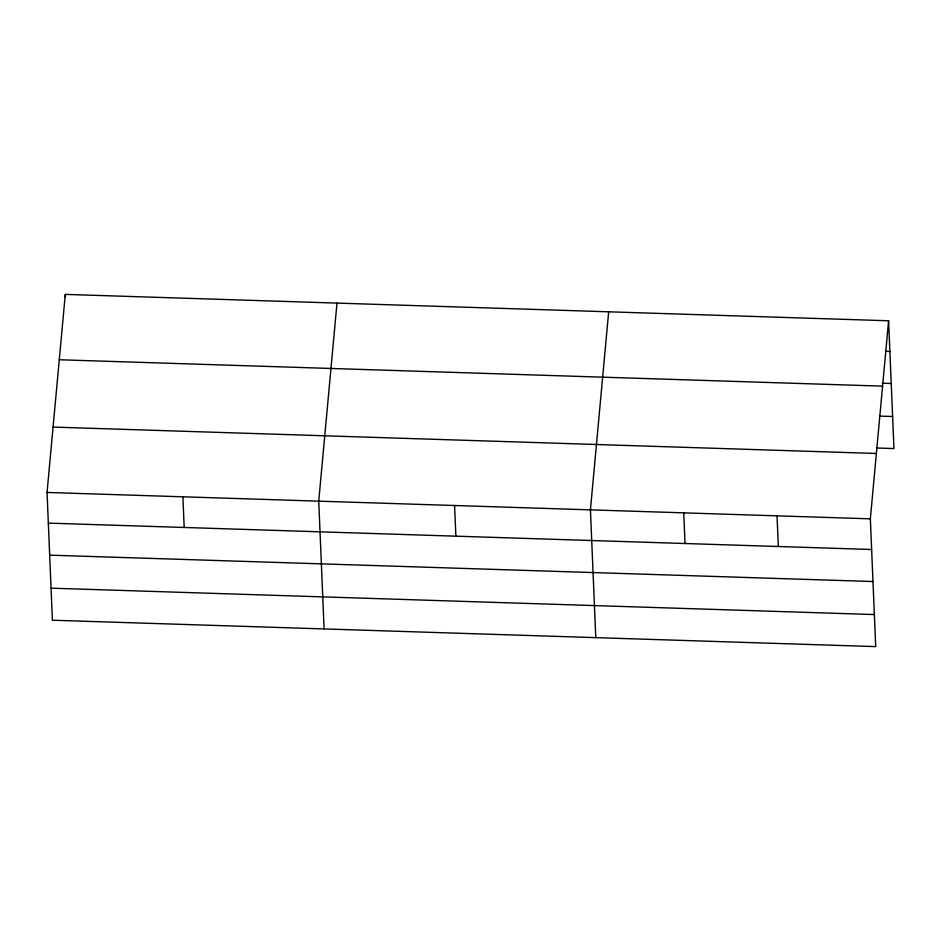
<?xml version="1.0" encoding="UTF-8"?>
<svg xmlns="http://www.w3.org/2000/svg" width="941" height="941" viewBox="0 0 941 941"><rect width="100%" height="100%" fill="white"/><g stroke="black" fill="none" stroke-linecap="round" stroke-linejoin="round"><path stroke-width="1.41" d="M888.598 320.775L870.354 518.832L875.706 646.608L52.402 620.225L47.05 492.449L65.294 294.392L888.598 320.775L893.95 448.551L876.459 447.998M336.984 303.108L318.74 501.153L324.092 628.929M608.674 311.812L590.43 509.857L595.782 637.633M885.505 351.299L889.88 351.44M882.47 383.21L891.221 383.493M59.271 359.756L882.576 386.139M879.482 416.087L892.609 416.51M53.072 427.085L876.377 453.48M47.05 492.449L870.354 518.832M48.332 523.114L871.637 549.497M49.673 555.155L872.989 581.538M51.061 588.172L874.365 614.555M777.043 515.844L778.336 546.509M683.742 512.845L685.024 543.51M454.585 505.505L455.867 536.17M182.895 496.801L184.177 527.466M65.294 294.392L65.411 297.321"/></g></svg>
